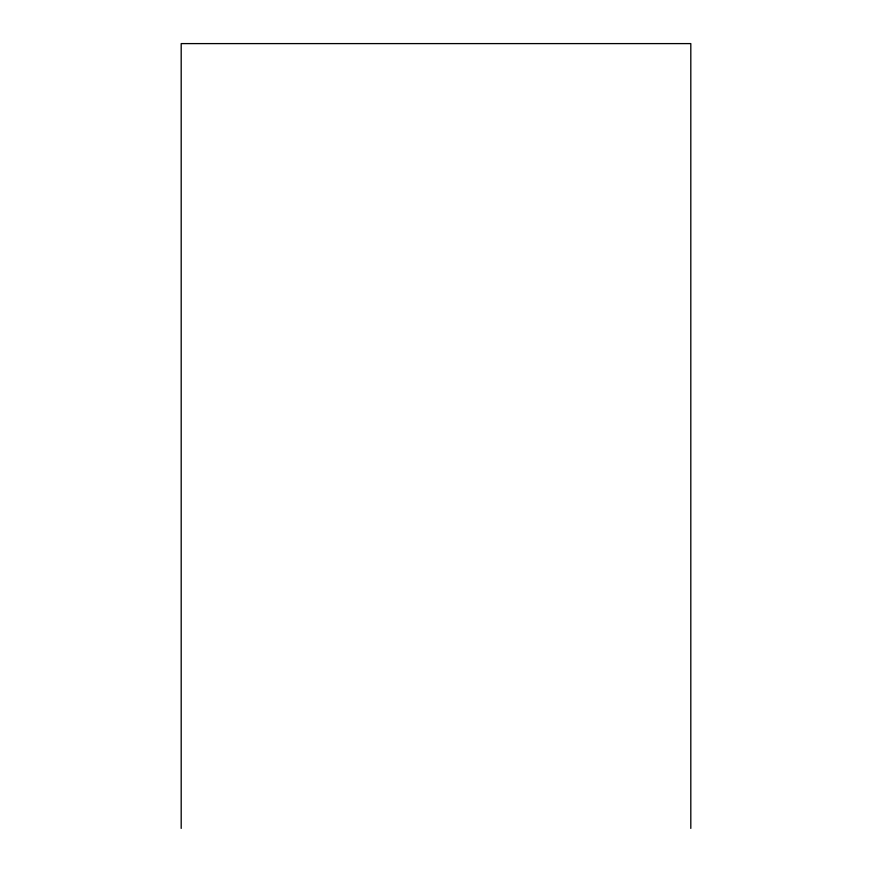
<?xml version="1.0" encoding="UTF-8"?>
<svg xmlns="http://www.w3.org/2000/svg" width="872" height="872" viewBox="0 0 872 872"><rect width="100%" height="100%" fill="white"/><g stroke="black" fill="none" stroke-linecap="round" stroke-linejoin="round"><path stroke-width="1.31" d="M690.809 828.4L690.809 43.6L181.191 43.6L181.191 828.4"/></g></svg>
